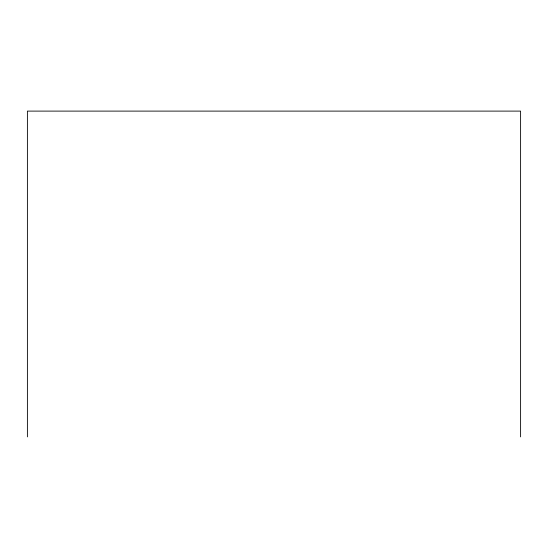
<?xml version="1.0" encoding="UTF-8"?>
<svg xmlns="http://www.w3.org/2000/svg" width="548" height="548" viewBox="0 0 548 548"><rect width="100%" height="100%" fill="white"/><g stroke="black" fill="none" stroke-linecap="round" stroke-linejoin="round"><path stroke-width="0.82" d="M520.6 436.893L520.6 111.107L27.4 111.107L27.4 436.893"/></g></svg>
